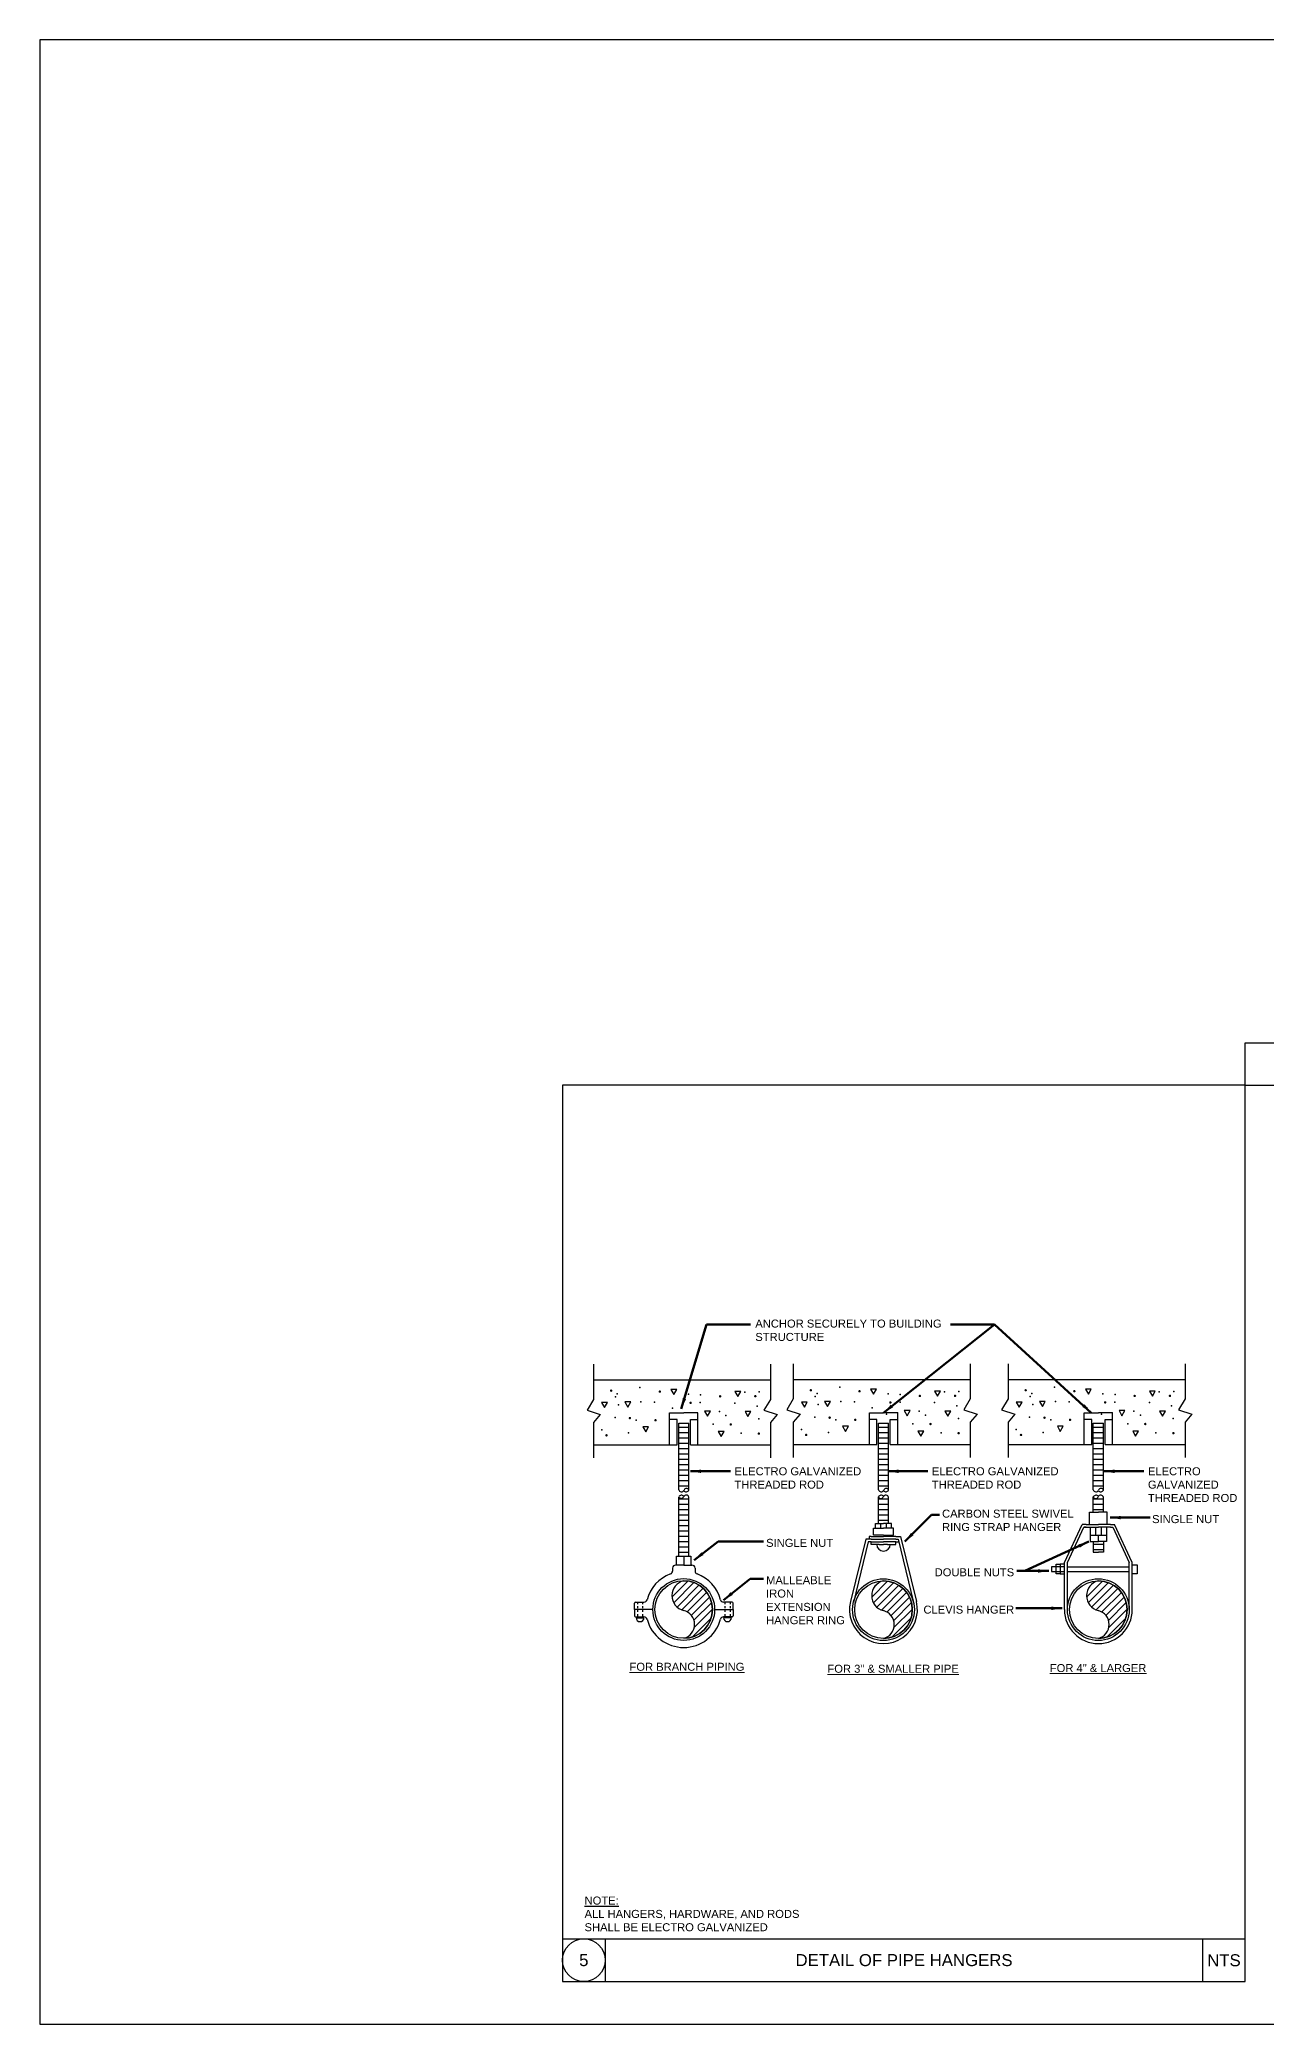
# Model space of a CAD drawing. Extents: x 2014.8 to 2046.4, y 1437.7 to 1484.9.
# Drawn here: x 2014.81 to 2029.19, y 1461.6 to 1484.85 of the extents above; entities that cross this region are included whole.
import ezdxf
from ezdxf.enums import TextEntityAlignment as Align

# ---------------------------------------------------------------- set-up
doc = ezdxf.new("R2010")
doc.units = 0
doc.header["$LTSCALE"] = 0.375
doc.header["$MEASUREMENT"] = 0
doc.layers.add('4-7$0$G-ANNO-Text', color=70, linetype='Continuous', lineweight=0)
for name, color, linetype in [('4-7$0$G-DETL', 12, 'Continuous'), ('4-7$0$G-DETL-BORD', 1, 'Continuous'), ('G-ANNO-TEXT', 70, 'Continuous')]:
    doc.layers.add(name, color=color, linetype=linetype)
doc.styles.add('4-7$0$Arial', font='arial.ttf', dxfattribs={"height": 0.125})
doc.styles.add('Arial', font='arial.ttf')
doc.dimstyles.new('4-7$0$RWS-ANNOTATIVE', dxfattribs={"dimscale": 0, "dimtxt": 0.125, "dimasz": 0.09375, "dimexe": 0.0625, "dimexo": 0.0625, "dimgap": 0.09375, "dimtad": 1, "dimdec": 4, "dimzin": 0, "dimdsep": 46, "dimlunit": 4, "dimtxsty": '4-7$0$Arial', "dimcen": 0.09375, "dimdle": 0.0625, "dimclrd": 256, "dimclre": 256, "dimclrt": 256, "dimadec": 4, "dimazin": 0, "dimtfac": 0.75, "dimtdec": 4, "dimtix": 1, "dimtofl": 0, "dimtmove": 1, "dimatfit": 0, "dimfxl": 1, "dimtolj": 1, "dimtzin": 0, "dimlwd": -1, "dimlwe": -1, "dimarcsym": 0})

msp = doc.modelspace()

# ---------------------------------------------------------------- linework, layer by layer
at = {"layer": '4-7$0$G-DETL'}
for p, q in [((2021.30256, 1469.33312), (2021.30256, 1468.92211)), ((2023.37577, 1469.33312), (2023.37577, 1468.92211)), ((2023.64318, 1469.33752), (2023.64318, 1468.92651)), ((2025.71639, 1469.33752), (2025.71639, 1468.92651)), ((2026.15989, 1469.33752), (2026.15989, 1468.92651)), ((2028.23309, 1469.33752), (2028.23309, 1468.92651)), ((2021.30256, 1469.15045), (2023.37577, 1469.15045)), ((2023.64318, 1469.15485), (2025.71639, 1469.15485)), ((2026.15989, 1469.15485), (2028.23309, 1469.15485)), ((2021.30256, 1468.92211), (2021.22667, 1468.79384)), ((2021.22667, 1468.79384), (2021.38215, 1468.74582)), ((2021.38215, 1468.74582), (2021.30256, 1468.65179)), ((2022.19376, 1468.38786), (2022.19376, 1468.76538)), ((2022.19376, 1468.76538), (2022.36, 1468.76538)), ((2022.52624, 1468.76538), (2022.36, 1468.76538)), ((2022.52624, 1468.38786), (2022.52624, 1468.76538)), ((2023.37577, 1468.92211), (2023.29988, 1468.79384)), ((2023.29988, 1468.79384), (2023.45535, 1468.74582)), ((2023.45535, 1468.74582), (2023.37577, 1468.65179)), ((2023.64318, 1468.92651), (2023.56729, 1468.79823)), ((2023.56729, 1468.79823), (2023.72277, 1468.75021)), ((2023.72277, 1468.75021), (2023.64318, 1468.65619)), ((2024.53439, 1468.39226), (2024.53439, 1468.76538)), ((2024.53439, 1468.76538), (2024.70063, 1468.76538)), ((2024.86687, 1468.76538), (2024.70063, 1468.76538)), ((2024.86687, 1468.39226), (2024.86687, 1468.76538)), ((2025.71639, 1468.92651), (2025.6405, 1468.79823)), ((2025.6405, 1468.79823), (2025.79597, 1468.75021)), ((2025.79597, 1468.75021), (2025.71639, 1468.65619)), ((2026.15989, 1468.92651), (2026.084, 1468.79823)), ((2026.084, 1468.79823), (2026.23947, 1468.75021)), ((2026.23947, 1468.75021), (2026.15989, 1468.65619)), ((2027.05109, 1468.39226), (2027.05109, 1468.76538)), ((2027.05109, 1468.76538), (2027.21733, 1468.76538)), ((2027.38357, 1468.76538), (2027.21733, 1468.76538)), ((2027.38357, 1468.39226), (2027.38357, 1468.76538)), ((2028.23309, 1468.92651), (2028.1572, 1468.79823)), ((2028.1572, 1468.79823), (2028.31267, 1468.75021)), ((2028.31267, 1468.75021), (2028.23309, 1468.65619)), ((2021.30256, 1468.65179), (2021.30256, 1468.23776)), ((2022.28252, 1468.68635), (2022.19376, 1468.68635)), ((2022.28252, 1468.38786), (2022.28252, 1468.68635)), ((2022.30032, 1467.86404), (2022.30032, 1468.6447)), ((2022.30032, 1468.6447), (2022.41969, 1468.6447)), ((2022.41969, 1468.5926), (2022.30032, 1468.5926)), ((2022.41969, 1468.5301), (2022.30032, 1468.5301)), ((2022.41969, 1468.5301), (2022.30032, 1468.5301)), ((2022.41969, 1467.8585), (2022.41969, 1468.6447)), ((2022.43877, 1468.38786), (2022.43877, 1468.68635)), ((2022.43877, 1468.68635), (2022.52624, 1468.68635)), ((2023.37577, 1468.65179), (2023.37577, 1468.23776)), ((2023.64318, 1468.65619), (2023.64318, 1468.24216)), ((2024.62314, 1468.68635), (2024.53439, 1468.68635)), ((2024.53439, 1468.39226), (2024.53439, 1468.64478)), ((2024.62314, 1468.39226), (2024.62314, 1468.68635)), ((2024.64094, 1467.86404), (2024.64094, 1468.6447)), ((2024.64094, 1468.6447), (2024.76031, 1468.6447)), ((2024.76031, 1468.5926), (2024.64094, 1468.5926)), ((2024.76031, 1468.5301), (2024.64094, 1468.5301)), ((2024.76031, 1468.5301), (2024.64094, 1468.5301)), ((2024.76031, 1467.8585), (2024.76031, 1468.6447)), ((2024.77939, 1468.39226), (2024.77939, 1468.68635)), ((2024.77939, 1468.68635), (2024.86687, 1468.68635)), ((2024.86687, 1468.39226), (2024.86687, 1468.64478)), ((2025.71639, 1468.65619), (2025.71639, 1468.24216)), ((2026.15989, 1468.65619), (2026.15989, 1468.24216)), ((2027.13984, 1468.68635), (2027.05109, 1468.68635)), ((2027.13984, 1468.39226), (2027.13984, 1468.68635)), ((2027.15764, 1467.86404), (2027.15764, 1468.6447)), ((2027.15764, 1468.6447), (2027.27702, 1468.6447)), ((2027.27702, 1468.5926), (2027.15764, 1468.5926)), ((2027.27702, 1468.5301), (2027.15764, 1468.5301)), ((2027.27702, 1468.5301), (2027.15764, 1468.5301)), ((2027.27702, 1467.8585), (2027.27702, 1468.6447)), ((2027.29609, 1468.39226), (2027.29609, 1468.68635)), ((2027.29609, 1468.68635), (2027.38357, 1468.68635)), ((2028.23309, 1468.65619), (2028.23309, 1468.24216)), ((2021.30256, 1468.38786), (2022.28252, 1468.38786)), ((2022.41969, 1468.4676), (2022.30032, 1468.4676)), ((2022.41969, 1468.4051), (2022.30032, 1468.4051)), ((2022.41969, 1468.4051), (2022.30032, 1468.4051)), ((2022.41969, 1468.3426), (2022.30032, 1468.3426)), ((2022.41969, 1468.2801), (2022.30032, 1468.2801)), ((2022.41969, 1468.2801), (2022.30032, 1468.2801)), ((2022.43877, 1468.38786), (2023.37577, 1468.38786)), ((2023.64318, 1468.39226), (2024.62314, 1468.39226)), ((2024.76031, 1468.4676), (2024.64094, 1468.4676)), ((2024.76031, 1468.4051), (2024.64094, 1468.4051)), ((2024.76031, 1468.4051), (2024.64094, 1468.4051)), ((2024.76031, 1468.3426), (2024.64094, 1468.3426)), ((2024.76031, 1468.2801), (2024.64094, 1468.2801)), ((2024.76031, 1468.2801), (2024.64094, 1468.2801)), ((2024.77939, 1468.39226), (2025.71639, 1468.39226)), ((2026.15989, 1468.39226), (2027.13984, 1468.39226)), ((2027.27702, 1468.4676), (2027.15764, 1468.4676)), ((2027.27702, 1468.4051), (2027.15764, 1468.4051)), ((2027.27702, 1468.4051), (2027.15764, 1468.4051)), ((2027.27702, 1468.3426), (2027.15764, 1468.3426)), ((2027.27702, 1468.2801), (2027.15764, 1468.2801)), ((2027.27702, 1468.2801), (2027.15764, 1468.2801)), ((2027.29609, 1468.39226), (2028.23309, 1468.39226)), ((2022.41969, 1468.2176), (2022.30032, 1468.2176)), ((2022.41969, 1468.1551), (2022.30032, 1468.1551)), ((2022.41969, 1468.0926), (2022.30032, 1468.0926)), ((2022.41969, 1468.0301), (2022.30032, 1468.0301)), ((2024.76031, 1468.2176), (2024.64094, 1468.2176)), ((2024.76031, 1468.1551), (2024.64094, 1468.1551)), ((2024.76031, 1468.0926), (2024.64094, 1468.0926)), ((2024.76031, 1468.0301), (2024.64094, 1468.0301)), ((2027.27702, 1468.2176), (2027.15764, 1468.2176)), ((2027.27702, 1468.1551), (2027.15764, 1468.1551)), ((2027.27702, 1468.0926), (2027.15764, 1468.0926)), ((2027.27702, 1468.0301), (2027.15764, 1468.0301)), ((2022.41969, 1467.9676), (2022.30032, 1467.9676)), ((2022.41969, 1467.9676), (2022.30032, 1467.9676)), ((2022.41969, 1467.9051), (2022.30032, 1467.9051)), ((2022.30032, 1467.08702), (2022.30032, 1467.77474)), ((2022.41969, 1467.08702), (2022.41969, 1467.77474)), ((2024.64017, 1467.46683), (2024.64017, 1467.77929)), ((2024.76031, 1467.9676), (2024.64094, 1467.9676)), ((2024.76031, 1467.9676), (2024.64094, 1467.9676)), ((2024.76031, 1467.9051), (2024.64094, 1467.9051)), ((2024.75954, 1467.46683), (2024.75954, 1467.77536)), ((2027.27702, 1467.9676), (2027.15764, 1467.9676)), ((2027.27702, 1467.9676), (2027.15764, 1467.9676)), ((2027.27702, 1467.9051), (2027.15764, 1467.9051)), ((2027.15764, 1467.6012), (2027.15764, 1467.77914)), ((2027.27702, 1467.6012), (2027.27702, 1467.77581)), ((2022.30032, 1467.75678), (2022.41969, 1467.75678)), ((2022.30032, 1467.69428), (2022.41969, 1467.69428)), ((2022.30032, 1467.63178), (2022.41969, 1467.63178)), ((2022.30032, 1467.56928), (2022.41969, 1467.56928)), ((2024.63939, 1467.7569), (2024.75876, 1467.7569)), ((2024.63939, 1467.6944), (2024.75876, 1467.6944)), ((2024.63939, 1467.6319), (2024.75876, 1467.6319)), ((2024.63939, 1467.5694), (2024.75876, 1467.5694)), ((2027.11316, 1467.45683), (2027.11316, 1467.6012)), ((2027.11316, 1467.6012), (2027.21733, 1467.6012)), ((2027.15764, 1467.7557), (2027.27702, 1467.7557)), ((2027.15764, 1467.6932), (2027.27702, 1467.6932)), ((2027.15764, 1467.6307), (2027.27702, 1467.6307)), ((2027.3215, 1467.6012), (2027.21733, 1467.6012)), ((2027.3215, 1467.45683), (2027.3215, 1467.6012)), ((2022.30032, 1467.50678), (2022.41969, 1467.50678)), ((2022.30032, 1467.44428), (2022.41969, 1467.44428)), ((2022.30032, 1467.38178), (2022.41969, 1467.38178)), ((2022.30032, 1467.31928), (2022.41969, 1467.31928)), ((2024.53059, 1467.3173), (2024.53059, 1467.28458)), ((2024.55571, 1467.3173), (2024.53059, 1467.3173)), ((2024.55571, 1467.3173), (2024.69985, 1467.3173)), ((2024.58349, 1467.41245), (2024.60833, 1467.41245)), ((2024.58349, 1467.32971), (2024.58349, 1467.41245)), ((2024.70024, 1467.32971), (2024.58349, 1467.32971)), ((2024.60833, 1467.46683), (2024.70024, 1467.46683)), ((2024.60833, 1467.41245), (2024.60833, 1467.46683)), ((2024.60833, 1467.41245), (2024.70024, 1467.41245)), ((2024.63939, 1467.5069), (2024.75876, 1467.5069)), ((2024.6664, 1467.46683), (2024.6664, 1467.41245)), ((2024.844, 1467.3173), (2024.69985, 1467.3173)), ((2024.79215, 1467.46683), (2024.70024, 1467.46683)), ((2024.79215, 1467.41245), (2024.70024, 1467.41245)), ((2024.70024, 1467.32971), (2024.81699, 1467.32971)), ((2024.7333, 1467.46683), (2024.7333, 1467.41245)), ((2024.79215, 1467.41245), (2024.79215, 1467.46683)), ((2024.81699, 1467.41245), (2024.79215, 1467.41245)), ((2024.81699, 1467.32971), (2024.81699, 1467.41245)), ((2024.844, 1467.3173), (2024.87934, 1467.3173)), ((2024.87934, 1467.3173), (2024.89763, 1467.3173)), ((2024.89763, 1467.3173), (2025.08591, 1466.55378)), ((2026.8197, 1467.012), (2027.02653, 1467.45683)), ((2026.85542, 1467.012), (2027.04807, 1467.42411)), ((2027.04807, 1467.45683), (2027.02653, 1467.45683)), ((2027.07318, 1467.45683), (2027.04807, 1467.45683)), ((2027.07318, 1467.42411), (2027.04807, 1467.42411)), ((2027.04807, 1467.42411), (2027.21733, 1467.42411)), ((2027.07318, 1467.45683), (2027.21733, 1467.45683)), ((2027.12062, 1467.42411), (2027.12062, 1467.25605)), ((2027.12062, 1467.33225), (2027.31403, 1467.33225)), ((2027.18453, 1467.42411), (2027.18453, 1467.33225)), ((2027.21439, 1467.33225), (2027.21439, 1467.25605)), ((2027.36147, 1467.45683), (2027.21733, 1467.45683)), ((2027.36147, 1467.42411), (2027.21733, 1467.42411)), ((2027.25012, 1467.42411), (2027.25012, 1467.33225)), ((2027.31403, 1467.42411), (2027.31403, 1467.25605)), ((2027.36147, 1467.45683), (2027.38659, 1467.45683)), ((2027.36147, 1467.42411), (2027.38659, 1467.42411)), ((2027.38659, 1467.45683), (2027.40813, 1467.45683)), ((2027.38659, 1467.42411), (2027.57924, 1467.012)), ((2027.61496, 1467.012), (2027.40813, 1467.45683)), ((2022.27637, 1466.98058), (2022.27637, 1467.08702)), ((2022.27637, 1467.08702), (2022.44326, 1467.08702)), ((2022.30032, 1467.25678), (2022.41969, 1467.25678)), ((2022.30032, 1467.19428), (2022.41969, 1467.19428)), ((2022.30032, 1467.13178), (2022.41969, 1467.13178)), ((2022.36166, 1467.08702), (2022.36166, 1466.98058)), ((2022.44326, 1467.08702), (2022.44326, 1466.98058)), ((2024.49196, 1467.28458), (2024.31354, 1466.55276)), ((2024.52036, 1467.25353), (2024.34815, 1466.54393)), ((2024.52036, 1467.28458), (2024.49196, 1467.28458)), ((2024.55571, 1467.28458), (2024.52036, 1467.28458)), ((2024.55571, 1467.25353), (2024.52036, 1467.25353)), ((2024.55571, 1467.28458), (2024.69985, 1467.28458)), ((2024.55571, 1467.25353), (2024.69985, 1467.25353)), ((2024.55571, 1467.2224), (2024.55571, 1467.25353)), ((2024.65125, 1467.2224), (2024.55571, 1467.2224)), ((2024.65125, 1467.2224), (2024.69985, 1467.2224)), ((2024.844, 1467.28458), (2024.69985, 1467.28458)), ((2024.844, 1467.25353), (2024.69985, 1467.25353)), ((2024.74846, 1467.2224), (2024.69985, 1467.2224)), ((2024.74846, 1467.2224), (2024.844, 1467.2224)), ((2024.844, 1467.28458), (2024.87181, 1467.28458)), ((2024.844, 1467.25353), (2024.87934, 1467.25353)), ((2024.844, 1467.2224), (2024.844, 1467.25353)), ((2024.87181, 1467.28458), (2025.05156, 1466.54393)), ((2027.12062, 1467.25605), (2027.21733, 1467.25605)), ((2027.15698, 1467.25605), (2027.15698, 1467.13346)), ((2027.15698, 1467.13346), (2027.21733, 1467.13346)), ((2027.15764, 1467.22445), (2027.27702, 1467.22445)), ((2027.15764, 1467.16195), (2027.27702, 1467.16195)), ((2027.31403, 1467.25605), (2027.21733, 1467.25605)), ((2027.27768, 1467.13346), (2027.21733, 1467.13346)), ((2027.27768, 1467.25605), (2027.27768, 1467.13346)), ((2022.22835, 1466.94431), (2022.22835, 1466.91132)), ((2022.36, 1466.98058), (2022.26462, 1466.98058)), ((2022.36, 1466.98058), (2022.45539, 1466.98058)), ((2022.49166, 1466.94431), (2022.49166, 1466.91132)), ((2026.8197, 1466.9621), (2026.66847, 1466.9621)), ((2026.66847, 1466.9621), (2026.66847, 1466.90705)), ((2026.66847, 1466.90705), (2026.8197, 1466.90705)), ((2026.7231, 1466.87894), (2026.7231, 1466.99158)), ((2026.7231, 1466.99158), (2026.76924, 1466.99158)), ((2026.76924, 1466.87894), (2026.7231, 1466.87894)), ((2026.82022, 1466.99158), (2026.76924, 1466.99158)), ((2026.76924, 1466.99158), (2026.76924, 1466.87894)), ((2026.76924, 1466.87894), (2026.8197, 1466.87894)), ((2026.8197, 1466.45914), (2026.8197, 1467.012)), ((2026.85542, 1466.45914), (2026.85542, 1467.012)), ((2026.85542, 1466.96121), (2027.57924, 1466.96121)), ((2026.85542, 1466.90705), (2027.57924, 1466.90705)), ((2027.57924, 1466.45914), (2027.57924, 1467.012)), ((2027.61496, 1466.45914), (2027.61496, 1467.012)), ((2027.61496, 1466.98248), (2027.67058, 1466.98248)), ((2027.67058, 1466.87897), (2027.61496, 1466.87897)), ((2027.67058, 1466.98248), (2027.67058, 1466.87897)), ((2022.22236, 1466.60759), (2022.40879, 1466.79402)), ((2022.24243, 1466.53927), (2022.47903, 1466.77587)), ((2022.2595, 1466.73312), (2022.29091, 1466.76453)), ((2022.28115, 1466.4896), (2022.53821, 1466.74666)), ((2022.33584, 1466.4559), (2022.58842, 1466.70848)), ((2022.40059, 1466.43227), (2022.63034, 1466.66202)), ((2024.56221, 1466.60595), (2024.74864, 1466.79238)), ((2024.58228, 1466.53763), (2024.81888, 1466.77423)), ((2024.59935, 1466.73147), (2024.63076, 1466.76288)), ((2024.62099, 1466.48796), (2024.87805, 1466.74502)), ((2024.67569, 1466.45426), (2024.92826, 1466.70684)), ((2024.74044, 1466.43062), (2024.97019, 1466.66037)), ((2027.07968, 1466.60651), (2027.26612, 1466.79294)), ((2027.09975, 1466.53819), (2027.33636, 1466.77479)), ((2027.11682, 1466.73203), (2027.14823, 1466.76345)), ((2027.13847, 1466.48852), (2027.39553, 1466.74558)), ((2027.19316, 1466.45482), (2027.44574, 1466.7074)), ((2027.25792, 1466.43119), (2027.48767, 1466.66094)), ((2021.78212, 1466.46022), (2021.78212, 1466.5343)), ((2021.78212, 1466.46022), (2021.78212, 1466.38614)), ((2021.99809, 1466.46022), (2021.78212, 1466.46022)), ((2021.79455, 1466.54673), (2021.89382, 1466.54673)), ((2021.81734, 1466.5427), (2021.81734, 1466.52087)), ((2021.81734, 1466.50106), (2021.81734, 1466.47789)), ((2021.81734, 1466.45304), (2021.81734, 1466.43424)), ((2021.81734, 1466.40502), (2021.81734, 1466.37682)), ((2021.87778, 1466.5427), (2021.87778, 1466.52087)), ((2021.87778, 1466.50106), (2021.87778, 1466.47789)), ((2021.87778, 1466.45304), (2021.87778, 1466.43424)), ((2021.87778, 1466.40502), (2021.87778, 1466.37682)), ((2022.44873, 1466.39202), (2022.66374, 1466.60702)), ((2022.47951, 1466.33441), (2022.68725, 1466.54215)), ((2022.48278, 1466.24929), (2022.69733, 1466.46384)), ((2022.72192, 1466.46022), (2022.93789, 1466.46022)), ((2022.92546, 1466.54673), (2022.82619, 1466.54673)), ((2022.84223, 1466.5427), (2022.84223, 1466.52087)), ((2022.84223, 1466.50106), (2022.84223, 1466.47789)), ((2022.84223, 1466.45304), (2022.84223, 1466.43424)), ((2022.84223, 1466.40502), (2022.84223, 1466.37682)), ((2022.90267, 1466.5427), (2022.90267, 1466.52087)), ((2022.90267, 1466.50106), (2022.90267, 1466.47789)), ((2022.90267, 1466.45304), (2022.90267, 1466.43424)), ((2022.90267, 1466.40502), (2022.90267, 1466.37682)), ((2022.93789, 1466.46022), (2022.93789, 1466.5343)), ((2022.93789, 1466.46022), (2022.93789, 1466.38614)), ((2024.78858, 1466.39038), (2025.00358, 1466.60538)), ((2024.81936, 1466.33277), (2025.0271, 1466.54051)), ((2024.82263, 1466.24765), (2025.03718, 1466.4622)), ((2027.30606, 1466.39094), (2027.52106, 1466.60594)), ((2027.33684, 1466.33333), (2027.54458, 1466.54107)), ((2027.34011, 1466.24821), (2027.55466, 1466.46276)), ((2021.79455, 1466.37372), (2021.89382, 1466.37372)), ((2021.80088, 1466.36439), (2021.8939, 1466.36439)), ((2022.45987, 1466.138), (2022.68223, 1466.36035)), ((2022.91913, 1466.36439), (2022.82611, 1466.36439)), ((2022.92546, 1466.37372), (2022.82619, 1466.37372)), ((2024.79972, 1466.13635), (2025.02208, 1466.35871)), ((2027.3172, 1466.13691), (2027.53955, 1466.35927))]:
    msp.add_line(p, q, dxfattribs=at)
at = {"layer": '4-7$0$G-DETL', "const_width": 0.0141}
for points in [[(2021.50169, 1469.02419, 1), (2021.51579, 1469.02419, 1)], [(2022.07187, 1469.01278, 1), (2022.08597, 1469.01278, 1)], [(2022.77839, 1468.9577, 1), (2022.79249, 1468.9577, 1)], [(2023.19141, 1468.95871, 1), (2023.20552, 1468.95871, 1)], [(2023.84231, 1469.02859, 1), (2023.85642, 1469.02859, 1)], [(2024.41249, 1469.01717, 1), (2024.4266, 1469.01717, 1)], [(2025.11901, 1468.9621, 1), (2025.13311, 1468.9621, 1)], [(2025.53204, 1468.96311, 1), (2025.54614, 1468.96311, 1)], [(2026.35901, 1469.02859, 1), (2026.37312, 1469.02859, 1)], [(2026.92919, 1469.01717, 1), (2026.9433, 1469.01717, 1)], [(2027.63571, 1468.9621, 1), (2027.64981, 1468.9621, 1)], [(2028.04874, 1468.96311, 1), (2028.06284, 1468.96311, 1)], [(2021.72197, 1468.70317, 1), (2021.73607, 1468.70317, 1)], [(2022.43319, 1468.88148, 1), (2022.44729, 1468.88148, 1)], [(2024.06259, 1468.70757, 1), (2024.0767, 1468.70757, 1)], [(2024.77381, 1468.88588, 1), (2024.78791, 1468.88588, 1)], [(2026.5793, 1468.70757, 1), (2026.5934, 1468.70757, 1)], [(2027.29051, 1468.88588, 1), (2027.30461, 1468.88588, 1)], [(2021.44695, 1468.50069, 1), (2021.46106, 1468.50069, 1)], [(2022.02184, 1468.67799, 1), (2022.03594, 1468.67799, 1)], [(2022.90297, 1468.62896, 1), (2022.91707, 1468.62896, 1)], [(2023.23272, 1468.52151, 1), (2023.24682, 1468.52151, 1)], [(2023.78758, 1468.50508, 1), (2023.80168, 1468.50508, 1)], [(2024.36246, 1468.68238, 1), (2024.37656, 1468.68238, 1)], [(2025.24359, 1468.63336, 1), (2025.25769, 1468.63336, 1)], [(2025.57334, 1468.5259, 1), (2025.58744, 1468.5259, 1)], [(2026.30428, 1468.50508, 1), (2026.31838, 1468.50508, 1)], [(2026.87916, 1468.68238, 1), (2026.89326, 1468.68238, 1)], [(2027.76029, 1468.63336, 1), (2027.77439, 1468.63336, 1)], [(2028.09004, 1468.5259, 1), (2028.10414, 1468.5259, 1)]]:
    msp.add_lwpolyline(points, format="xyb", close=True, dxfattribs=at)
at = {"layer": '4-7$0$G-DETL'}
for points in [[(2022.24313, 1468.97819), (2022.27744, 1469.03762), (2022.20881, 1469.03762)], [(2022.99262, 1468.95435), (2023.02694, 1469.01378), (2022.95831, 1469.01378)], [(2024.58375, 1468.98259), (2024.61806, 1469.04202), (2024.54943, 1469.04202)], [(2025.33325, 1468.95874), (2025.36756, 1469.01818), (2025.29893, 1469.01818)], [(2027.10045, 1468.98259), (2027.13477, 1469.04202), (2027.06614, 1469.04202)], [(2027.84995, 1468.95874), (2027.88426, 1469.01818), (2027.81563, 1469.01818)], [(2021.43218, 1468.82507), (2021.4665, 1468.8845), (2021.39786, 1468.8845)], [(2021.70417, 1468.83245), (2021.73849, 1468.89189), (2021.66986, 1468.89189)], [(2022.63702, 1468.72601), (2022.67133, 1468.78544), (2022.6027, 1468.78544)], [(2023.1125, 1468.72063), (2023.14682, 1468.78007), (2023.07819, 1468.78007)], [(2023.7728, 1468.82946), (2023.80712, 1468.8889), (2023.73849, 1468.8889)], [(2024.0448, 1468.83685), (2024.07911, 1468.89629), (2024.01048, 1468.89629)], [(2024.97764, 1468.7304), (2025.01195, 1468.78984), (2024.94332, 1468.78984)], [(2025.45312, 1468.72503), (2025.48744, 1468.78447), (2025.41881, 1468.78447)], [(2026.2895, 1468.82946), (2026.32382, 1468.8889), (2026.25519, 1468.8889)], [(2026.5615, 1468.83685), (2026.59581, 1468.89629), (2026.52718, 1468.89629)], [(2027.49434, 1468.7304), (2027.52865, 1468.78984), (2027.46002, 1468.78984)], [(2027.96983, 1468.72503), (2028.00414, 1468.78447), (2027.93551, 1468.78447)], [(2021.91438, 1468.54233), (2021.9487, 1468.60176), (2021.88007, 1468.60176)], [(2022.79719, 1468.48591), (2022.83151, 1468.54535), (2022.76287, 1468.54535)], [(2024.255, 1468.54672), (2024.28932, 1468.60616), (2024.22069, 1468.60616)], [(2025.13781, 1468.49031), (2025.17213, 1468.54974), (2025.1035, 1468.54974)], [(2026.77171, 1468.54672), (2026.80602, 1468.60616), (2026.73739, 1468.60616)], [(2027.65451, 1468.49031), (2027.68883, 1468.54974), (2027.6202, 1468.54974)]]:
    msp.add_lwpolyline(points, close=True, dxfattribs=at)
for centre, radius in [((2022.36, 1466.46022), 0.36191), ((2022.36, 1466.46022), 0.33735), ((2024.69985, 1466.45858), 0.36191), ((2024.69985, 1466.45858), 0.33735), ((2027.21733, 1466.45914), 0.36191), ((2027.21733, 1466.45914), 0.33735)]:
    msp.add_circle(centre, radius, dxfattribs=at)
for centre, radius, start, end in [((2022.33248, 1467.87122), 0.03295, 192.58044, 337.295555), ((2022.33352, 1467.76278), 0.03709, 41.127825, 150.96006), ((2022.3295, 1467.79267), 0.03079, 202.704445, 337.295555), ((2022.38831, 1467.76807), 0.03295, 12.58044, 157.295555), ((2022.38726, 1467.8765), 0.03709, 221.127825, 330.96006), ((2022.39128, 1467.84661), 0.03079, 22.704445, 157.295555), ((2024.6731, 1467.87122), 0.03295, 192.58044, 337.295555), ((2024.67337, 1467.76114), 0.03709, 41.127825, 150.96006), ((2024.66935, 1467.79103), 0.03079, 202.704445, 337.295555), ((2024.72815, 1467.76642), 0.03295, 12.58044, 157.295555), ((2024.72788, 1467.8765), 0.03709, 221.127825, 330.96006), ((2024.73191, 1467.84661), 0.03079, 22.704445, 157.295555), ((2027.1898, 1467.87122), 0.03295, 192.58044, 337.295555), ((2027.19085, 1467.7617), 0.03709, 41.127825, 150.96006), ((2027.18682, 1467.79159), 0.03079, 202.704445, 337.295555), ((2027.24563, 1467.76698), 0.03295, 12.58044, 157.295555), ((2027.24459, 1467.8765), 0.03709, 221.127825, 330.96006), ((2027.24861, 1467.84661), 0.03079, 22.704445, 157.295555), ((2024.69985, 1467.2224), 0.0789, 180, 0), ((2022.36, 1466.46022), 0.44507, 110.417673, 165.130278), ((2022.19209, 1466.91132), 0.03627, 290.417673, 0), ((2022.26462, 1466.94431), 0.03627, 90, 180), ((2022.45539, 1466.94431), 0.03627, 0, 90), ((2022.52792, 1466.91132), 0.03627, 180, 249.582327), ((2022.36, 1466.46022), 0.44507, 14.869721, 69.582327), ((2022.40105, 1466.62298), 0.17935, 103.228728, 256.314374), ((2022.36, 1466.46022), 0.33735, 270, 90), ((2024.74089, 1466.62134), 0.17935, 103.228728, 256.314374), ((2024.69985, 1466.45858), 0.33735, 270, 90), ((2027.25837, 1466.6219), 0.17935, 103.228728, 256.314374), ((2027.21733, 1466.45914), 0.33735, 270, 90), ((2021.79455, 1466.5343), 0.01242, 90, 180), ((2021.79455, 1466.38614), 0.01242, 180, 270), ((2021.89382, 1466.584), 0.03727, 270, 345.130279), ((2022.3189, 1466.28563), 0.16786, 284.174773, 76.314374), ((2022.82619, 1466.584), 0.03727, 194.869721, 270), ((2022.92546, 1466.5343), 0.01242, 0, 90), ((2022.92546, 1466.38614), 0.01242, 270, 0), ((2024.69985, 1466.45858), 0.39763, 166.298694, 13.852767), ((2024.65875, 1466.28398), 0.16786, 284.174773, 76.314374), ((2027.21733, 1466.45914), 0.39763, 180, 0), ((2027.17622, 1466.28454), 0.16786, 284.174773, 76.314374), ((2021.84739, 1466.36439), 0.04651, 180, 0), ((2021.89382, 1466.33644), 0.03727, 14.869721, 90), ((2022.36, 1466.46022), 0.44507, 194.869719, 345.130279), ((2022.82619, 1466.33644), 0.03727, 90, 165.130279), ((2022.87262, 1466.36439), 0.04651, 180, 0)]:
    msp.add_arc(centre, radius, start, end, dxfattribs=at)
for p in [(2021.56045, 1468.95032), (2021.58127, 1468.98591), (2021.84689, 1469.05979), (2022.41438, 1468.98356), (2022.55542, 1468.97651), (2023.07389, 1469.00673), (2023.24346, 1469.01076), (2023.90108, 1468.95471), (2023.9219, 1468.99031), (2024.18751, 1469.06418), (2024.755, 1468.98796), (2024.89604, 1468.98091), (2025.41451, 1469.01113), (2025.58408, 1469.01516), (2026.41778, 1468.95471), (2026.4386, 1468.99031), (2026.70421, 1469.06418), (2027.27171, 1468.98796), (2027.41274, 1468.98091), (2027.93121, 1469.01113), (2028.10079, 1469.01516), (2021.55475, 1468.70922), (2021.59403, 1468.8573), (2021.8583, 1468.8929), (2022.01848, 1468.88752), (2022.22667, 1468.81869), (2022.5534, 1468.88349), (2022.77671, 1468.78007), (2022.85327, 1468.73239), (2022.9577, 1468.87946), (2023.21861, 1468.84186), (2023.89537, 1468.71361), (2023.93466, 1468.8617), (2024.19893, 1468.89729), (2024.3591, 1468.89192), (2024.56729, 1468.82308), (2024.73687, 1468.74719), (2024.86414, 1468.76264), (2024.89402, 1468.88789), (2025.11733, 1468.78447), (2025.19389, 1468.73678), (2025.29832, 1468.88386), (2025.55924, 1468.84625), (2026.41207, 1468.71361), (2026.45136, 1468.8617), (2026.71563, 1468.89729), (2026.8758, 1468.89192), (2027.084, 1468.82308), (2027.25357, 1468.74719), (2027.38084, 1468.76264), (2027.41073, 1468.88789), (2027.63403, 1468.78447), (2027.71059, 1468.73678), (2027.81502, 1468.88386), (2028.07594, 1468.84625), (2021.39826, 1468.5665), (2021.71358, 1468.52889), (2021.8029, 1468.67698), (2022.70485, 1468.63098), (2023.03359, 1468.52554), (2023.23775, 1468.69243), (2023.73889, 1468.5709), (2024.0542, 1468.53329), (2024.14352, 1468.68138), (2025.04547, 1468.63537), (2025.37421, 1468.52993), (2025.57838, 1468.69682), (2026.25559, 1468.5709), (2026.5709, 1468.53329), (2026.66022, 1468.68138), (2027.56217, 1468.63537), (2027.89091, 1468.52993), (2028.09508, 1468.69682)]:
    msp.add_point(p, dxfattribs=at)
at = {"layer": '4-7$0$G-DETL-BORD'}
for p, q in [((2020.93877, 1462.60199), (2028.93877, 1462.60199)), ((2021.43877, 1462.60199), (2021.43877, 1462.10199)), ((2028.43877, 1462.60199), (2028.43877, 1462.10199))]:
    msp.add_line(p, q, dxfattribs=at)
msp.add_lwpolyline([(2020.93877, 1462.10199), (2028.93877, 1462.10199), (2028.93877, 1472.60199), (2020.93877, 1472.60199)], close=True, dxfattribs=at)
msp.add_circle((2021.18877, 1462.35199), 0.25, dxfattribs=at)
at = {"layer": 'DEFPOINTS'}
for points in [[(2014.81377, 1461.60082), (2046.43877, 1461.60082), (2046.43877, 1484.85082), (2014.81377, 1484.85082)], [(2029.43877, 1472.60082), (2028.93877, 1472.60082), (2028.93877, 1473.10082), (2029.43877, 1473.10082)]]:
    msp.add_lwpolyline(points, close=True, dxfattribs=at)

# ---------------------------------------------------------------- texts
at = {"layer": '4-7$0$G-ANNO-Text', "style": 'Arial'}
for s, insert, char_height, width, attachment_point in [('ANCHOR SECURELY TO BUILDING STRUCTURE', (2023.1982, 1469.85673), 0.09375, 2.8118545, 1), ('ELECTRO GALVANIZED \\PTHREADED ROD', (2022.95439, 1468.12638), 0.09375, 2.8118545, 1), ('ELECTRO GALVANIZED \\PTHREADED ROD', (2025.26689, 1468.12638), 0.09375, 2.8118545, 1), ('ELECTRO \\PGALVANIZED \\PTHREADED ROD', (2027.79814, 1468.12638), 0.09375, 2.8118545, 1), ('CARBON STEEL SWIVEL \\PRING STRAP HANGER', (2025.38617, 1467.63014), 0.09375, 2.8118545, 1), ('SINGLE NUT', (2027.84684, 1467.56606), 0.09375, 2.8118545, 1), ('SINGLE NUT', (2023.32444, 1467.28803), 0.09375, 2.8118545, 1), ('MALLEABLE\\PIRON \\PEXTENSION \\PHANGER RING', (2023.32444, 1466.85053), 0.09375, 2.8118545, 1), ('DOUBLE NUTS', (2026.23069, 1466.9432), 0.09375, 0.9830034, 3), ('CLEVIS HANGER', (2026.23069, 1466.5057), 0.09375, 1.4276458, 3), ('{\\LFOR BRANCH PIPING}', (2022.39727, 1465.83636), 0.09375, 1.4057986, 2), ('{\\LFOR 3" & SMALLER PIPE}', (2024.81244, 1465.81306), 0.09375, 1.5329846, 2), ('{\\LFOR 4" & LARGER}', (2027.21431, 1465.82123), 0.09375, 1.3126834, 2), ('DETAIL OF PIPE HANGERS', (2024.94082, 1462.35199), 0.140625, 7.3332337, 5), ('NTS', (2028.68877, 1462.35033), 0.140625, 0.0016777, 5)]:
    msp.add_mtext(s, dxfattribs=dict(at, insert=insert, char_height=char_height, width=width, attachment_point=attachment_point))
msp.add_attdef('5', text='', height=0.14062, dxfattribs=at).set_placement((2021.18877, 1462.35199), align=Align.MIDDLE)
at = {"layer": 'G-ANNO-TEXT', "insert": (2021.19768, 1463.09742), "char_height": 0.09375, "attachment_point": 1, "style": 'Arial'}
msp.add_mtext_dynamic_manual_height_columns('{\\LNOTE:\\P}ALL HANGERS, HARDWARE, AND RODS SHALL BE ELECTRO GALVANIZED', width=2.9409482, gutter_width=0.46875, heights=[0], dxfattribs=at)

# ---------------------------------------------------------------- leaders
at = {"layer": '4-7$0$G-ANNO-Text'}
for points in [[(2022.33144, 1468.81135), (2022.62675, 1469.79956), (2023.14282, 1469.79956)], [(2024.70063, 1468.76538), (2026.00174, 1469.79956), (2025.48566, 1469.79956)], [(2027.13421, 1468.76538), (2026.00174, 1469.79956), (2025.48566, 1469.79956)], [(2022.43877, 1468.0795), (2022.87627, 1468.0795), (2022.90752, 1468.0795)], [(2024.75127, 1468.0795), (2025.18877, 1468.0795), (2025.22002, 1468.0795)], [(2027.28252, 1468.0795), (2027.72002, 1468.0795), (2027.75127, 1468.0795)], [(2024.94867, 1467.25514), (2025.26117, 1467.56764), (2025.35492, 1467.56764)], [(2027.35569, 1467.53695), (2027.79319, 1467.53695), (2027.82444, 1467.53695)], [(2022.48069, 1467.03803), (2022.76194, 1467.25678), (2023.29319, 1467.25678)], [(2027.10569, 1467.2557), (2026.35569, 1466.91195), (2026.26194, 1466.91195)], [(2026.63694, 1466.91195), (2026.26194, 1466.91195)], [(2022.82444, 1466.56928), (2023.13694, 1466.81928), (2023.29319, 1466.81928)], [(2026.79319, 1466.47445), (2026.25145, 1466.47445), (2026.49632, 1466.47445)]]:
    msp.add_leader(points, dimstyle='4-7$0$RWS-ANNOTATIVE', override={"dimscale": 1, "dimasz": 0.125, "dimgap": 0.09375, "dimtad": 0, "dimclrd": 256, "dimlwd": 65535}, dxfattribs=at)

doc.saveas('drawing.dxf')
